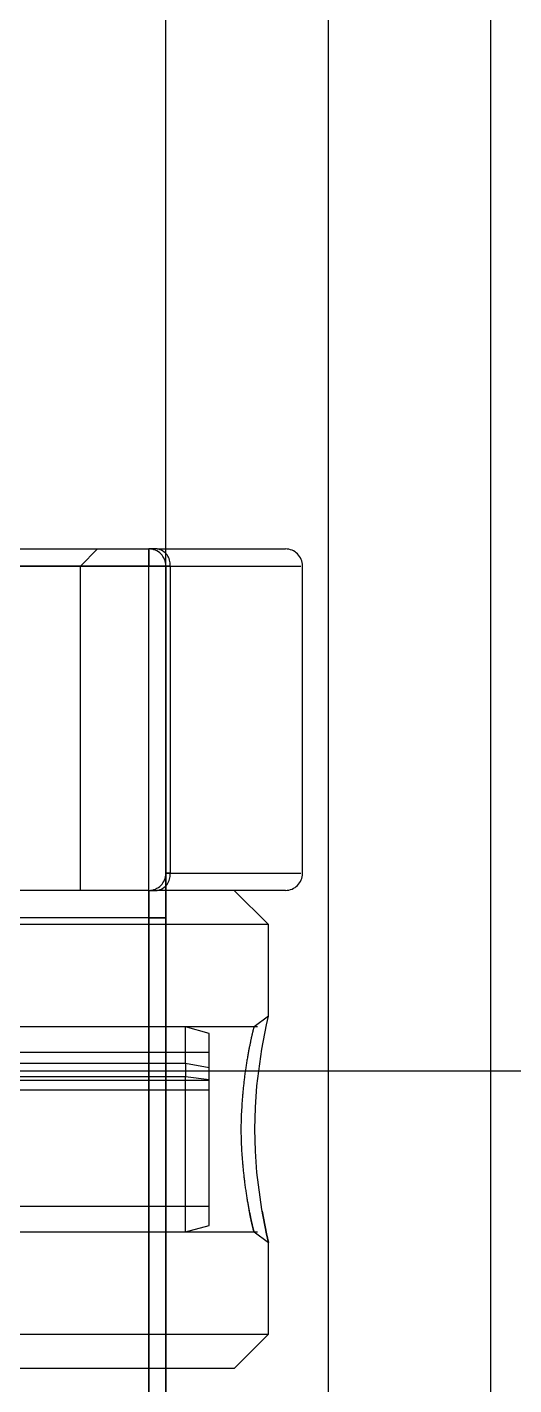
# Model space of a CAD drawing. Header units: metres. Extents: x 0 to 63075, y 0 to 44550.
# Drawn here: x 13753.81 to 13768.06, y 27343.87 to 27383.63 of the extents above; entities that cross this region are included whole.
import ezdxf

# ---------------------------------------------------------------- set-up
doc = ezdxf.new("R2010")
doc.units = ezdxf.units.M
doc.header["$LTSCALE"] = 75
doc.linetypes.add('HIDDEN2', pattern=[4.7625, 3.175, -1.5875])
for name, color, linetype in [('SDM', 7, 'Continuous'), ('SL4', 4, 'Continuous'), ('ST1', 7, 'HIDDEN2')]:
    doc.layers.add(name, color=color, linetype=linetype)

# ---------------------------------------------------------------- blocks, each defined once
blk = doc.blocks.new('A$C429c7d53')
at = {"layer": 'SL4'}
for p, q in [((46.642, 381.194), (46.642, 91.194)), ((41.885, 378.194), (41.885, 86.437)), ((37.122, 344.397), (37.122, 117.694))]:
    blk.add_line(p, q, dxfattribs=at)
at = {"layer": 'ST1'}
for p, q in [((37.122, 381.194), (37.122, 81.194)), ((46.642, 378.194), (46.642, 91.194)), ((13.635, 278.283), (36.635, 278.283)), ((34.635, 277.783), (35.135, 278.283)), ((36.635, 278.283), (36.635, 277.783)), ((36.877, 278.283), (36.635, 278.283)), ((36.635, 277.783), (36.635, 278.283)), ((36.877, 278.283), (40.635, 278.283)), ((36.635, 277.783), (13.635, 277.783)), ((15.635, 277.783), (34.635, 277.783)), ((34.635, 268.283), (34.635, 277.783)), ((34.635, 277.783), (36.635, 277.783)), ((36.635, 245.433), (36.635, 277.783)), ((36.635, 277.783), (37.135, 277.783)), ((37.135, 277.783), (36.635, 277.783)), ((37.135, 277.783), (37.135, 245.433)), ((37.256, 277.783), (37.135, 277.783)), ((37.135, 277.783), (37.256, 277.783)), ((37.256, 277.783), (37.256, 268.783)), ((37.256, 277.783), (41.085, 277.783)), ((41.135, 268.783), (41.135, 277.783)), ((37.256, 268.783), (37.135, 268.783)), ((37.135, 268.783), (37.256, 268.783)), ((37.256, 268.783), (41.085, 268.783)), ((36.635, 268.283), (13.635, 268.283)), ((36.635, 268.283), (36.635, 267.483)), ((36.635, 268.283), (36.877, 268.283)), ((36.635, 267.483), (36.635, 268.283)), ((40.635, 268.283), (36.877, 268.283)), ((40.135, 267.283), (39.135, 268.283)), ((40.135, 267.283), (10.135, 267.283)), ((36.635, 267.483), (13.635, 267.483)), ((37.135, 267.483), (36.635, 267.483)), ((36.635, 267.483), (36.635, 253.083)), ((36.635, 267.483), (37.135, 267.483)), ((40.135, 264.597), (40.135, 267.283)), ((40.135, 264.597), (39.714, 264.283)), ((37.705, 264.283), (13.105, 264.283)), ((39.814, 264.283), (32.135, 264.283)), ((37.705, 263.209), (37.705, 264.283)), ((38.405, 264.095), (37.705, 264.283)), ((38.405, 263.089), (38.405, 264.095)), ((38.405, 263.533), (12.405, 263.533)), ((10.135, 263), (123.235, 263)), ((37.705, 263.209), (13.105, 263.209)), ((37.705, 263.209), (37.705, 262.826)), ((38.405, 263.089), (37.705, 263.209)), ((38.405, 262.73), (38.405, 263.089)), ((12.405, 262.728), (38.405, 262.728)), ((37.705, 262.826), (13.105, 262.826)), ((37.705, 258.283), (37.705, 262.826)), ((38.405, 262.73), (37.705, 262.826)), ((38.405, 258.47), (38.405, 262.73)), ((12.405, 262.44), (38.405, 262.44)), ((12.405, 259.033), (38.405, 259.033)), ((13.105, 258.283), (37.705, 258.283)), ((32.118, 258.283), (39.814, 258.283)), ((37.705, 258.283), (38.405, 258.47)), ((39.714, 258.283), (40.135, 257.968)), ((40.135, 255.283), (40.135, 257.969)), ((10.135, 255.283), (40.135, 255.283)), ((39.135, 254.283), (40.135, 255.283)), ((39.135, 254.283), (11.135, 254.283))]:
    blk.add_line(p, q, dxfattribs=at)
at = {"layer": 'ST1', "flags": 128}
blk.add_lwpolyline([(39.949, 258.89), (40.078, 258.224), (40.135, 257.968), (40.078, 258.224), (39.94, 258.94), (39.801, 260.015), (39.757, 260.641), (39.742, 261.285), (39.757, 261.927), (39.801, 262.554), (39.94, 263.628), (40.078, 264.342), (40.135, 264.597), (40.135, 264.597)], dxfattribs=at)
at = {"layer": 'ST1'}
for centre, radius, start, end in [((36.635, 277.783), 0.5, 0, 90), ((36.807, 277.836), 0.452, 353.2366, 81.0568), ((40.635, 277.783), 0.5, 0, 90), ((36.635, 268.783), 0.5, 270, 0), ((36.807, 268.729), 0.452, 278.9432, 6.7634), ((40.635, 268.783), 0.5, 270, 0), ((24.75, 243), 12, 106.1214, 353.0976), ((24.75, 243), 12, 353.0976, 75.6629)]:
    blk.add_arc(centre, radius, start, end, dxfattribs=at)
blk.add_open_spline([(39.714, 264.283), (39.703, 264.249), (39.685, 264.194), (39.607, 263.841), (39.524, 263.423), (39.44, 262.889), (39.365, 262.18), (39.312, 261.284), (39.364, 260.388), (39.44, 259.678), (39.524, 259.145), (39.607, 258.723), (39.682, 258.381), (39.734, 258.22), (39.682, 258.386), (39.62, 258.659), (39.581, 258.867), (39.567, 258.94)], degree=3, knots=[0, 0, 0, 0, 0.090217, 0.144982, 0.206118, 0.267974, 0.323008, 0.412411, 0.501923, 0.556948, 0.618752, 0.679971, 0.734773, 0.82493, 0.915403, 0.970286, 1, 1, 1, 1], dxfattribs=at)

msp = doc.modelspace()

# ---------------------------------------------------------------- block references
at = {"layer": 'SDM'}
msp.add_blockref('A$C429c7d53', (13720.74, 27090.066), dxfattribs=at)

doc.saveas('drawing.dxf')
